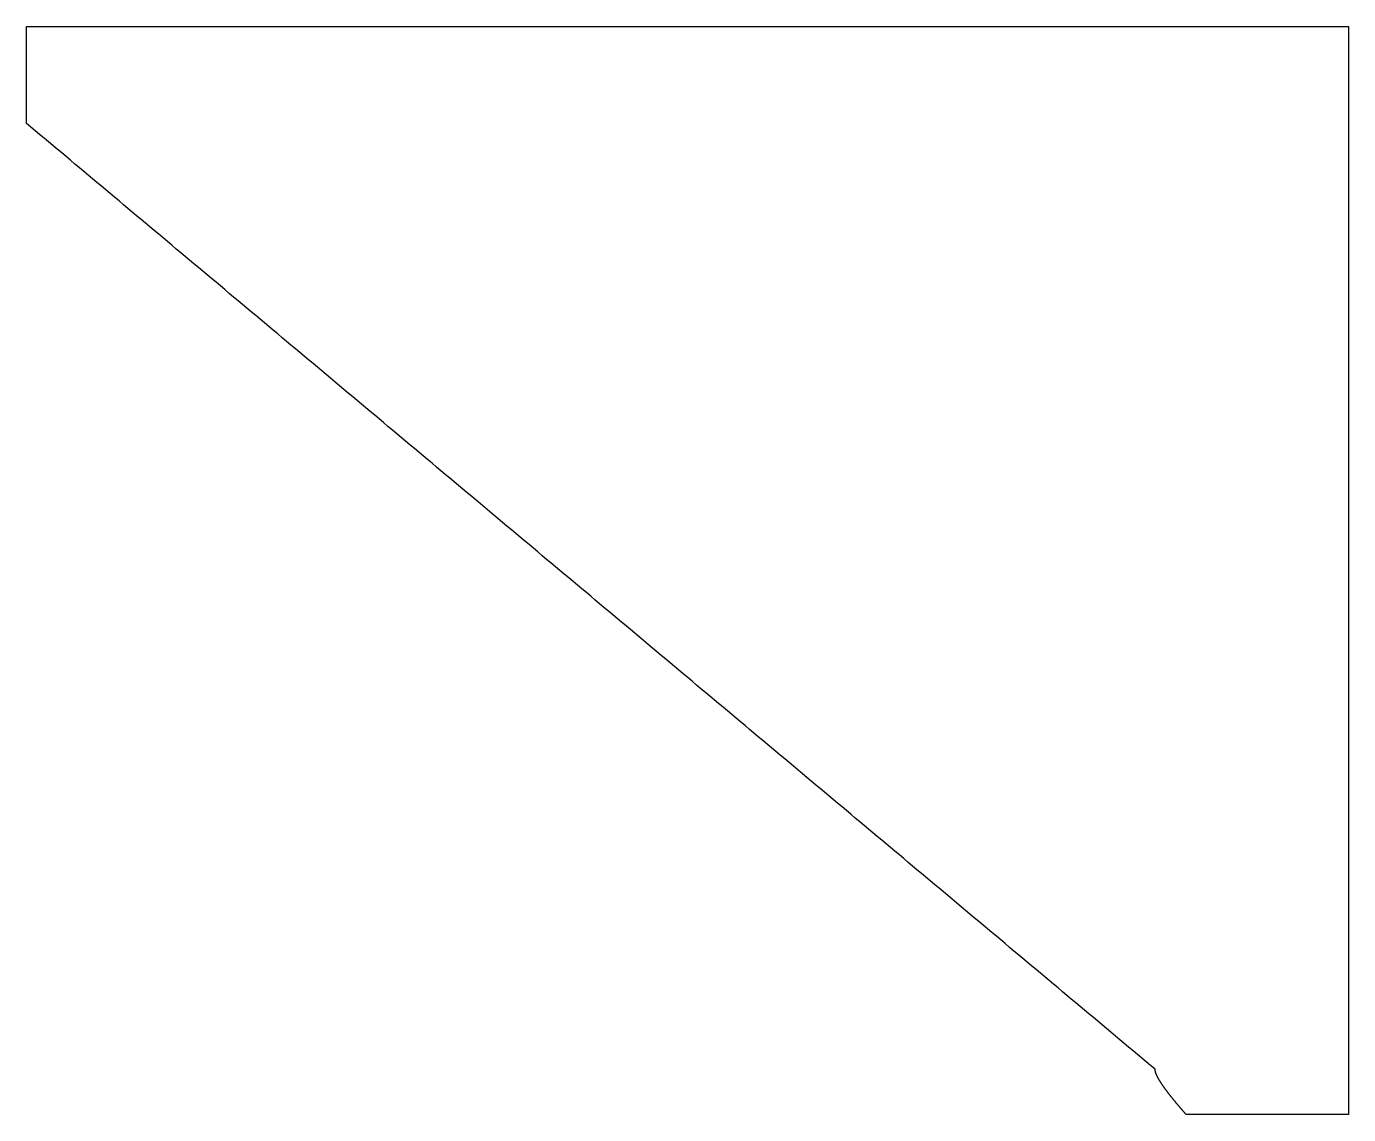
# Model space of a CAD drawing. Extents: x 437.7 to 508.6, y 253.5 to 311.9.
import ezdxf

# ---------------------------------------------------------------- set-up
doc = ezdxf.new("R2010")
doc.units = 0
doc.header["$LTSCALE"] = 12
doc.header["$MEASUREMENT"] = 0
doc.layers.add('COVER', color=3, linetype='CONTINUOUS')

msp = doc.modelspace()

# ---------------------------------------------------------------- linework, layer by layer
at = {"layer": 'COVER'}
msp.add_line((508.607, 253.486), (499.894, 253.486), dxfattribs=at)
for points in [[(437.655, 306.653), (437.655, 311.852)], [(437.655, 311.852), (498.223, 311.852)], [(498.223, 311.852), (508.607, 311.852)], [(508.607, 311.852), (508.607, 253.486)], [(498.223, 255.914), (437.655, 306.653)]]:
    msp.add_open_spline(points, degree=1, dxfattribs=at)
msp.add_open_spline([(499.894, 253.486), (499.878, 253.504), (499.854, 253.531), (499.822, 253.567), (499.8, 253.592), (499.777, 253.618), (499.755, 253.643), (499.733, 253.669), (499.711, 253.694), (499.689, 253.719), (499.668, 253.744), (499.646, 253.769), (499.625, 253.793), (499.604, 253.818), (499.583, 253.842), (499.562, 253.866), (499.542, 253.891), (499.521, 253.915), (499.501, 253.939), (499.481, 253.963), (499.461, 253.986), (499.441, 254.01), (499.421, 254.033), (499.401, 254.057), (499.382, 254.08), (499.362, 254.103), (499.342, 254.127), (499.322, 254.152), (499.301, 254.178), (499.279, 254.204), (499.258, 254.229), (499.238, 254.255), (499.217, 254.28), (499.197, 254.305), (499.176, 254.33), (499.156, 254.355), (499.137, 254.379), (499.117, 254.404), (499.098, 254.428), (499.078, 254.452), (499.06, 254.476), (499.041, 254.5), (499.021, 254.525), (499.001, 254.55), (498.981, 254.576), (498.961, 254.602), (498.941, 254.628), (498.922, 254.653), (498.903, 254.679), (498.884, 254.704), (498.865, 254.729), (498.846, 254.753), (498.828, 254.778), (498.81, 254.802), (498.792, 254.827), (498.773, 254.853), (498.754, 254.879), (498.736, 254.905), (498.717, 254.93), (498.699, 254.956), (498.681, 254.981), (498.664, 255.006), (498.646, 255.032), (498.629, 255.057), (498.611, 255.084), (498.593, 255.11), (498.576, 255.136), (498.559, 255.161), (498.542, 255.187), (498.526, 255.213), (498.509, 255.24), (498.492, 255.266), (498.476, 255.293), (498.46, 255.32), (498.444, 255.347), (498.428, 255.373), (498.413, 255.4), (498.398, 255.427), (498.383, 255.454), (498.368, 255.482), (498.354, 255.509), (498.34, 255.537), (498.327, 255.565), (498.313, 255.593), (498.301, 255.621), (498.289, 255.649), (498.277, 255.678), (498.267, 255.707), (498.257, 255.735), (498.248, 255.764), (498.24, 255.793), (498.233, 255.823), (498.226, 255.863), (498.223, 255.893), (498.223, 255.914)], degree=3, knots=[0, 0, 0, 0, 0.02489, 0.036414, 0.047875, 0.059271, 0.070604, 0.081872, 0.093076, 0.104215, 0.11529, 0.1263, 0.137246, 0.148127, 0.158943, 0.169694, 0.18038, 0.191001, 0.201558, 0.212049, 0.222475, 0.232835, 0.24313, 0.25336, 0.263525, 0.273623, 0.284129, 0.295036, 0.306336, 0.31755, 0.328678, 0.33972, 0.350676, 0.361546, 0.372329, 0.383026, 0.393636, 0.404159, 0.414596, 0.424946, 0.435209, 0.445386, 0.45589, 0.466714, 0.47785, 0.488876, 0.499791, 0.510596, 0.52129, 0.531874, 0.542347, 0.552709, 0.56296, 0.573101, 0.583495, 0.594135, 0.605012, 0.615751, 0.626354, 0.636819, 0.647146, 0.657337, 0.667718, 0.67828, 0.689014, 0.699582, 0.709984, 0.720219, 0.730586, 0.741074, 0.751673, 0.762075, 0.772555, 0.783101, 0.793704, 0.804077, 0.814471, 0.824874, 0.835276, 0.845645, 0.85597, 0.866456, 0.876846, 0.887332, 0.89767, 0.908037, 0.918383, 0.928682, 0.938884, 0.948942, 0.959125, 0.969354, 0.979681, 1, 1, 1, 1], dxfattribs=at)

doc.saveas('drawing.dxf')
